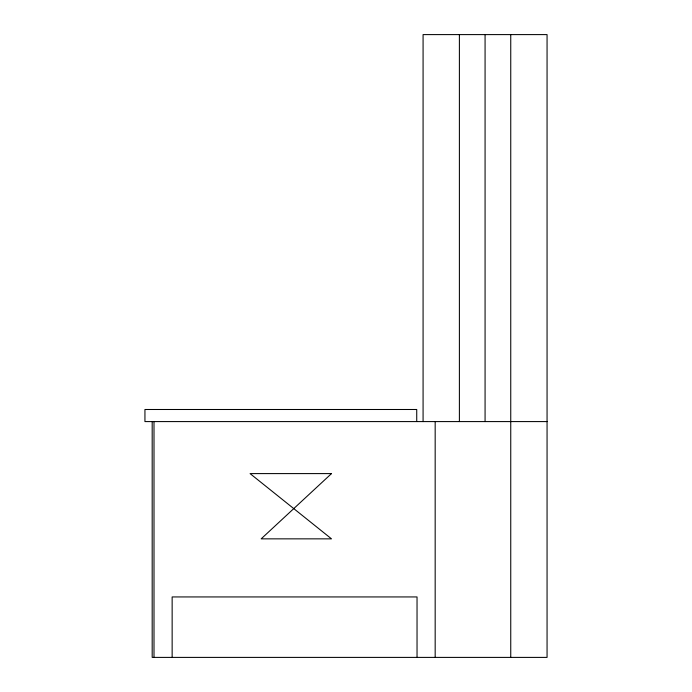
<?xml version="1.0" encoding="UTF-8"?>
<svg xmlns="http://www.w3.org/2000/svg" width="692" height="692" viewBox="0 0 692 692"><rect width="100%" height="100%" fill="white"/><g stroke="black" fill="none" stroke-linecap="round" stroke-linejoin="round"><path stroke-width="1.04" d="M547.061 421.584L144.939 421.584L144.939 409.491L416.731 409.491L416.731 421.281M510.748 34.6L510.748 657.4M485.075 34.6L485.075 421.584M459.393 34.6L459.393 421.584M435.173 421.584L435.173 657.4M423.08 421.584L423.08 34.6L547.061 34.6L547.061 657.4L152.188 657.4L152.188 421.584M417.034 657.4L417.034 596.937L172.144 596.937L172.144 657.4M154.005 421.584L154.005 657.4M331.511 473.596L261.161 538.852L331.511 538.852L250.063 473.596L331.511 473.596"/></g></svg>
